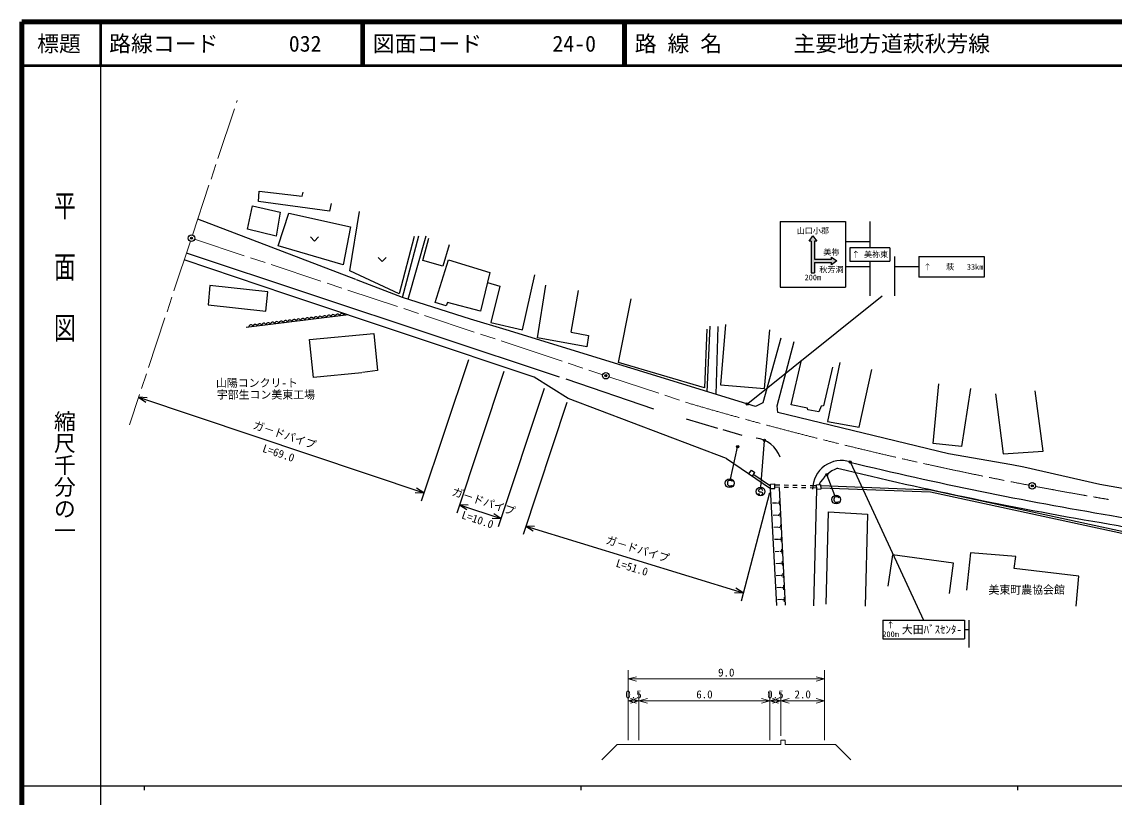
# Model space of a CAD drawing. Units: millimetres, scale not verified, with parts at other scales. Extents: x 40000 to 680000, y 20000 to 380000.
# Drawn here: x 40000 to 290162, y 202409 to 380000 of the extents above; entities that cross this region are included whole.
import ezdxf
from ezdxf.enums import TextEntityAlignment as Align

# ---------------------------------------------------------------- set-up
doc = ezdxf.new("R2010")
doc.units = ezdxf.units.MM
doc.header["$LTSCALE"] = 1000
doc.header["$PDMODE"] = 32
doc.header["$PDSIZE"] = 500
doc.linetypes.add('CHAIN', pattern=[18.5, 12, -1.5, 3.5, -1.5])
for name, color, linetype, lineweight in [('M-BGD', 7, 'Continuous', 25), ('M-BMK', 2, 'CHAIN', 13), ('M-BMK-SRVR', 3, 'Continuous', 25), ('M-STR-HTXT', 7, 'Continuous', 13), ('M-STR-STRC', 7, 'Continuous', 25), ('M-TTL', 2, 'Continuous', 140), ('M-TTL-BAND', 7, 'Continuous', 25), ('M-TTL-LINE', 7, 'Continuous', 50)]:
    doc.layers.add(name, color=color, linetype=linetype, lineweight=lineweight)
doc.layers.add('M-OTRS', color=6, linetype='Continuous')
doc.layers.add('M-TTL-TXT', color=7, linetype='Continuous')
doc.styles.add('@ＭＳ ゴシック', font='')
doc.styles.add('ＭＳ ゴシック', font='')
doc.styles.get('@ＭＳ ゴシック').set_extended_font_data('@MS Gothic')
doc.styles.get('ＭＳ ゴシック').set_extended_font_data('MS Gothic')

msp = doc.modelspace()

# ---------------------------------------------------------------- hatches: boundary and pattern name
at = {"layer": 'M-STR-STRC'}
msp.add_hatch(color=256, dxfattribs=at).paths.add_polyline_path([(220784, 329738), (220284, 329738), (221159, 330988), (222034, 329738), (221534, 329738), (221534, 325613), (225409, 325613), (225409, 326113), (226659, 325238), (225409, 324363), (225409, 324863), (221534, 324863), (221534, 322488), (220784, 322488)])

# ---------------------------------------------------------------- linework, layer by layer
at = {"layer": 'M-BGD'}
for p, q in [((94213, 338857), (94322, 341226)), ((94322, 341226), (104167, 340084)), ((104167, 340084), (104412, 340999)), ((91659, 332524), (92858, 337863)), ((92858, 337863), (99196, 336412)), ((110424, 336601), (94213, 338857)), ((110822, 338353), (110424, 336601)), ((99196, 336412), (98230, 330944)), ((98739, 328719), (101130, 336169)), ((101130, 336169), (115233, 333066)), ((115090, 322969), (117301, 336550)), ((116458, 320989), (80292, 334809)), ((115233, 333066), (113590, 324366)), ((98230, 330944), (91659, 332524)), ((106094, 330724), (107032, 329787)), ((107969, 330724), (107032, 329787)), ((129834, 330857), (126385, 317716)), ((127167, 316888), (130952, 331021)), ((128465, 316470), (132562, 330975)), ((131848, 325341), (133196, 330413)), ((113590, 324366), (98739, 328719)), ((137832, 328931), (136388, 324007)), ((100702, 317574), (77199, 325494)), ((163137, 298582), (77703, 327014)), ((121579, 326027), (122516, 325090)), ((123454, 326027), (122516, 325090)), ((136388, 324007), (131848, 325341)), ((134629, 315685), (137719, 325457)), ((137719, 325457), (147167, 322564)), ((126385, 317716), (115090, 322969)), ((127167, 316888), (116620, 320891)), ((147167, 322564), (145004, 313736)), ((146613, 320304), (149465, 319488)), ((154679, 309464), (157490, 322062)), ((83048, 319634), (82684, 315164)), ((96347, 318125), (83048, 319634)), ((95905, 313744), (96347, 318125)), ((149465, 319488), (147427, 311160)), ((158100, 307657), (160011, 319648)), ((165796, 308923), (167474, 318446)), ((157364, 298627), (100702, 317574)), ((142729, 311882), (127167, 316888)), ((137204, 314966), (134629, 315685)), ((137519, 315705), (137204, 314966)), ((145004, 313736), (137519, 315705)), ((176663, 301975), (179550, 316527)), ((82684, 315164), (95905, 313744)), ((114787, 312864), (91348, 309953)), ((150955, 309425), (142729, 311882)), ((147427, 311160), (154679, 309464)), ((196930, 295281), (197645, 310296)), ((198999, 294645), (199478, 310239)), ((201161, 310692), (200033, 296849)), ((105908, 307238), (120629, 308586)), ((120629, 308586), (121467, 300108)), ((208036, 291865), (150955, 309425)), ((165796, 308923), (169778, 308149)), ((169778, 308149), (169396, 305547)), ((196908, 309591), (196321, 296132)), ((210075, 296031), (211337, 309435)), ((106810, 298499), (105908, 307238)), ((169396, 305547), (158100, 307657)), ((213815, 307534), (209722, 292747)), ((212979, 292057), (216896, 306773)), ((196321, 296132), (176663, 301975)), ((216227, 292302), (218585, 302473)), ((225675, 300876), (223596, 292041)), ((227315, 301936), (224495, 288485)), ((231775, 287127), (234641, 300400)), ((117861, 299638), (106810, 298499)), ((121467, 300108), (118037, 299708)), ((165121, 293748), (157364, 298627)), ((184715, 291302), (164628, 298120)), ((200033, 296849), (210075, 296031)), ((248720, 283453), (250003, 297110)), ((257241, 295996), (255204, 282754)), ((273888, 281657), (272042, 295484)), ((201378, 280005), (165121, 293748)), ((209722, 292747), (208036, 291865)), ((262980, 294778), (264749, 281042)), ((213108, 290517), (212979, 292057)), ((252261, 281040), (213108, 290517)), ((219898, 291493), (216227, 292302)), ((220040, 291141), (219898, 291493)), ((222551, 290682), (220040, 291141)), ((223083, 291998), (222551, 290682)), ((223596, 292041), (223083, 291998)), ((192179, 289079), (199329, 286965)), ((224495, 288485), (231775, 287127)), ((200555, 286603), (204870, 285327)), ((255204, 282754), (248720, 283453)), ((266750, 278501), (252261, 281040)), ((264749, 281042), (273888, 281657)), ((201378, 280005), (211488, 273091)), ((269514, 278021), (266750, 278501)), ((286868, 274028), (269514, 278021)), ((206509, 276496), (207073, 277322)), ((207073, 277322), (207899, 276757)), ((207334, 275932), (207899, 276757)), ((207616, 276345), (211455, 273719)), ((211435, 274089), (212434, 274142)), ((211488, 273091), (211435, 274089)), ((211488, 273091), (212487, 273143)), ((212899, 246315), (211488, 273091)), ((212487, 273143), (212434, 274142)), ((213566, 273872), (212447, 273894)), ((213557, 273372), (212474, 273393)), ((214897, 246420), (213485, 273196)), ((215557, 273334), (214557, 273353)), ((215566, 273834), (214566, 273853)), ((217556, 273296), (216556, 273315)), ((217566, 273796), (216566, 273815)), ((219556, 273257), (218556, 273277)), ((219565, 273757), (218566, 273777)), ((222055, 273210), (220556, 273238)), ((222065, 273709), (220565, 273738)), ((221395, 246264), (222035, 272885)), ((222016, 273959), (223015, 274011)), ((222069, 272960), (222016, 273959)), ((222035, 272885), (222069, 272960)), ((222069, 272960), (223067, 273013)), ((223067, 273013), (223015, 274011)), ((223028, 273761), (248189, 272836)), ((223054, 273260), (248126, 272338)), ((248189, 272836), (301859, 261202)), ((213458, 270319), (213510, 269284)), ((248126, 272338), (301770, 260710)), ((212863, 269771), (211916, 269723)), ((212862, 269803), (212865, 269738)), ((213167, 269915), (213180, 269657)), ((224228, 246628), (224758, 267736)), ((224758, 267736), (233640, 267267)), ((213004, 266991), (212062, 266944)), ((213002, 267023), (213006, 266959)), ((213307, 267135), (213320, 266878)), ((213597, 267537), (213648, 266507)), ((233640, 267267), (233109, 246159)), ((213144, 264216), (212209, 264169)), ((213143, 264248), (213146, 264184)), ((213446, 264359), (213459, 264103)), ((213735, 264760), (213786, 263733)), ((213285, 261445), (212355, 261399)), ((213283, 261477), (213286, 261413)), ((213585, 261588), (213598, 261332)), ((213873, 261986), (213923, 260964)), ((213425, 258678), (212500, 258632)), ((213423, 258710), (213426, 258646)), ((213724, 258820), (213736, 258566)), ((214010, 259217), (214061, 258199)), ((239415, 257877), (238325, 250746)), ((253362, 255976), (239415, 257877)), ((257295, 258374), (256340, 249787)), ((267674, 257528), (257295, 258374)), ((213565, 255915), (212646, 255869)), ((213563, 255947), (213566, 255883)), ((213862, 256057), (213875, 255803)), ((214148, 256452), (214198, 255438)), ((252460, 249084), (253362, 255976)), ((267279, 254757), (267674, 257528)), ((213704, 253156), (212791, 253111)), ((213703, 253188), (213706, 253125)), ((214001, 253298), (214013, 253045)), ((214285, 253691), (214335, 252682)), ((282090, 253041), (267279, 254757)), ((281441, 246128), (282090, 253041)), ((213843, 250402), (212937, 250357)), ((213842, 250433), (213845, 250370)), ((214139, 250542), (214151, 250291)), ((214422, 250934), (214472, 249929)), ((213981, 247683), (213984, 247620)), ((214277, 247791), (214289, 247541)), ((214559, 248182), (214608, 247180)), ((213983, 247651), (213082, 247606))]:
    msp.add_line(p, q, dxfattribs=at)
msp.add_lwpolyline([(323612, 269260), (323378, 269257), (317289, 269642), (308507, 270505), (299840, 271738), (286868, 274028)], dxfattribs=at)
for centre, radius, start, end in [((110322, 312310), 500, 7.08013, 187.08013), ((111314, 312433), 500, 7.08013, 187.08013), ((112306, 312556), 500, 7.08013, 187.08013), ((113299, 312679), 500, 7.08013, 187.08013), ((114291, 312803), 500, 135.9417, 187.08013), ((92459, 310091), 500, 7.08013, 187.08013), ((93451, 310214), 500, 7.08013, 187.08013), ((94444, 310338), 500, 7.08013, 187.08013), ((95436, 310461), 500, 7.08013, 187.08013), ((96428, 310584), 500, 7.08013, 187.08013), ((97421, 310707), 500, 7.08013, 187.08013), ((98413, 310831), 500, 7.08013, 187.08013), ((99405, 310954), 500, 7.08013, 187.08013), ((100398, 311077), 500, 7.08013, 187.08013), ((101390, 311200), 500, 7.08013, 187.08013), ((102383, 311324), 500, 7.08013, 187.08013), ((103375, 311447), 500, 7.08013, 187.08013), ((104367, 311570), 500, 7.08013, 187.08013), ((105360, 311693), 500, 7.08013, 187.08013), ((106352, 311817), 500, 7.08013, 187.08013), ((107344, 311940), 500, 7.08013, 187.08013), ((108337, 312063), 500, 7.08013, 187.08013), ((109329, 312186), 500, 7.08013, 187.08013), ((207463, 278180), 6518, 18.7983, 83.81439), ((227655, 272965), 6548, 71.70991, 180.03999), ((229926, 269959), 8416, 111.62632, 151.41598), ((427089, 1093997), 840423, 256.21432, 260.55554), ((427089, 1093997), 838423, 256.37974, 260.55745), ((328534, 466663), 203500, 258.9525, 273.89387), ((328534, 466663), 205500, 258.96032, 263.25381)]:
    msp.add_arc(centre, radius, start, end, dxfattribs=at)
at = {"layer": 'M-BMK'}
for p, q in [((79081, 331163), (89314, 361986)), ((79556, 330215), (152321, 306057)), ((78608, 329740), (64659, 287724)), ((152321, 306057), (173039, 299178)), ((174462, 298705), (192732, 292640))]:
    msp.add_line(p, q, dxfattribs=at)
for start, end in [(253.69839, 257.63877), (257.63877, 259.20233), (259.30526, 260.56083)]:
    msp.add_arc((427089, 1093997), 834923, start, end, dxfattribs=at)
at = {"layer": 'M-BMK-SRVR'}
for centre in [(78845, 330451), (173751, 298942), (271411, 273716)]:
    msp.add_circle(centre, 750, dxfattribs=at)
for p in [(78845, 330451), (173751, 298942), (271411, 273716)]:
    msp.add_point(p, dxfattribs=at)
at = {"layer": 'M-OTRS'}
msp.add_point((78845, 330451), dxfattribs=at)
at = {"layer": 'M-STR-HTXT'}
for p, q in [((178830, 215486), (178830, 231486)), ((223830, 215486), (223830, 231486)), ((178830, 229486), (180762, 230003)), ((223830, 229486), (178830, 229486)), ((180762, 228968), (178830, 229486)), ((221898, 230003), (223830, 229486)), ((223830, 229486), (221898, 228968)), ((181330, 215486), (181330, 226486)), ((211330, 215486), (211330, 226486)), ((213830, 216486), (213830, 226486)), ((178830, 224486), (180762, 225003)), ((181330, 224486), (178830, 224486)), ((180762, 223968), (178830, 224486)), ((179398, 225003), (181330, 224486)), ((181330, 224486), (179398, 223968)), ((181330, 224486), (183262, 225003)), ((211330, 224486), (181330, 224486)), ((183262, 223968), (181330, 224486)), ((209398, 225003), (211330, 224486)), ((211330, 224486), (209398, 223968)), ((211330, 224486), (213262, 225003)), ((213830, 224486), (211330, 224486)), ((213262, 223968), (211330, 224486)), ((211898, 225003), (213830, 224486)), ((213830, 224486), (211898, 223968)), ((213830, 224486), (215762, 225003)), ((223830, 224486), (213830, 224486)), ((215762, 223968), (213830, 224486)), ((221898, 225003), (223830, 224486)), ((223830, 224486), (221898, 223968)), ((213830, 214486), (213830, 215486)), ((214830, 215486), (213830, 215486)), ((214830, 214486), (214830, 215486)), ((176330, 214486), (172794, 210950)), ((178830, 214486), (176330, 214486)), ((181330, 214486), (178830, 214486)), ((211330, 214486), (181330, 214486)), ((213830, 214486), (211330, 214486)), ((223830, 214486), (214830, 214486)), ((226330, 214486), (223830, 214486)), ((226330, 214486), (229865, 210950))]:
    msp.add_line(p, q, dxfattribs=at)
at = {"layer": 'M-STR-STRC'}
for p, q in [((213659, 334238), (213659, 319238)), ((213659, 334238), (228659, 334238)), ((228659, 334238), (228659, 319238)), ((234241, 334238), (234241, 328272)), ((220284, 329738), (221159, 330988)), ((221159, 330988), (222034, 329738)), ((220784, 329738), (220284, 329738)), ((220784, 329738), (220784, 322488)), ((222034, 329738), (221534, 329738)), ((221534, 329738), (221534, 325613)), ((234241, 329613), (228659, 329613)), ((238824, 328272), (229659, 328272)), ((229659, 328272), (229659, 325204)), ((238824, 328272), (238824, 325204)), ((221534, 325613), (225409, 325613)), ((225409, 326113), (226659, 325238)), ((225409, 325613), (225409, 326113)), ((226659, 325238), (225409, 324363)), ((239824, 326238), (239824, 317238)), ((245407, 326238), (260407, 326238)), ((245407, 326238), (245407, 321488)), ((260407, 326238), (260407, 321488)), ((221534, 324863), (225409, 324863)), ((221534, 324863), (221534, 322488)), ((225409, 324363), (225409, 324863)), ((234241, 323863), (228659, 323863)), ((229659, 325204), (238824, 325204)), ((234241, 325204), (234241, 317238)), ((245407, 323863), (239824, 323863)), ((220784, 322488), (221534, 322488)), ((260407, 321488), (245407, 321488)), ((213659, 319238), (228659, 319238)), ((206249, 292544), (237033, 317238)), ((142301, 302610), (131432, 270194)), ((150380, 299908), (139613, 267478)), ((159637, 296051), (149104, 264327)), ((66741, 293995), (132068, 272090)), ((68737, 293872), (66741, 293995)), ((66741, 293995), (68408, 292890)), ((164806, 292799), (154776, 262589)), ((209262, 273416), (210085, 283993)), ((202325, 275281), (203916, 282553)), ((229773, 279047), (246533, 242928)), ((226154, 271501), (224400, 276120)), ((132068, 272090), (130401, 273195)), ((201649, 274495), (201701, 274713)), ((201649, 274164), (201649, 274495)), ((201696, 273953), (201649, 274164)), ((201808, 273784), (201696, 273953)), ((201701, 274713), (201754, 274781)), ((201754, 274781), (201869, 274936)), ((201914, 273676), (201808, 273784)), ((201869, 274936), (202024, 275042)), ((202031, 273620), (201914, 273676)), ((202024, 275042), (202303, 275044)), ((202306, 273620), (202031, 273620)), ((202303, 275044), (202465, 274992)), ((202467, 273672), (202306, 273620)), ((202465, 274992), (202575, 274882)), ((202578, 273787), (202467, 273672)), ((202575, 274882), (202634, 274713)), ((202627, 273888), (202578, 273787)), ((130071, 272214), (132068, 272090)), ((211234, 272124), (204711, 247288)), ((208795, 272429), (208695, 272547)), ((209040, 272290), (208795, 272429)), ((209341, 272288), (209040, 272290)), ((209586, 272176), (209341, 272288)), ((209692, 272040), (209586, 272176)), ((226047, 270757), (226098, 270975)), ((226047, 270426), (226047, 270757)), ((226094, 270215), (226047, 270426)), ((226206, 270046), (226094, 270215)), ((226098, 270975), (226152, 271042)), ((226152, 271042), (226267, 271198)), ((226267, 271198), (226422, 271303)), ((226422, 271303), (226701, 271305)), ((226701, 271305), (226863, 271254)), ((226863, 271254), (226973, 271144)), ((226973, 271144), (227032, 270975)), ((140243, 269376), (149734, 266225)), ((142240, 269258), (140243, 269376)), ((140243, 269376), (141914, 268276)), ((226312, 269938), (226206, 270046)), ((226429, 269882), (226312, 269938)), ((226703, 269882), (226429, 269882)), ((226865, 269934), (226703, 269882)), ((226976, 270048), (226865, 269934)), ((227025, 270149), (226976, 270048)), ((147738, 266342), (149734, 266225)), ((149734, 266225), (148064, 267325)), ((155406, 264487), (205219, 249222)), ((157405, 264416), (155406, 264487)), ((155406, 264487), (157102, 263426)), ((205219, 249222), (203524, 250283)), ((203221, 249294), (205219, 249222)), ((237168, 242928), (237168, 238667)), ((237168, 242928), (255898, 242928)), ((255898, 242928), (255898, 238667)), ((256898, 242928), (256898, 236667)), ((255898, 240798), (256898, 240798)), ((237168, 238667), (255898, 238667))]:
    msp.add_line(p, q, dxfattribs=at)
for centre, radius in [((206132, 292450), 150), ((206132, 292450), 120), ((206132, 292450), 90), ((206132, 292450), 60), ((206132, 292450), 30), ((203948, 282699), 150), ((203948, 282699), 120), ((203948, 282699), 90), ((203948, 282699), 60), ((203948, 282699), 30), ((210097, 284142), 150), ((210097, 284142), 120), ((210097, 284142), 90), ((210097, 284142), 60), ((210097, 284142), 30), ((229710, 279183), 150), ((229710, 279183), 120), ((229710, 279183), 90), ((229710, 279183), 60), ((229710, 279183), 30), ((202111, 274304), 1000), ((202111, 274304), 1000), ((224347, 276261), 150), ((224347, 276261), 120), ((224347, 276261), 90), ((224347, 276261), 60), ((224347, 276261), 30), ((209194, 272418), 1000), ((226509, 270566), 1000), ((226509, 270566), 1000)]:
    msp.add_circle(centre, radius, dxfattribs=at)
for centre, start, end in [((209195, 272543), 359.55488, 179.55488), ((209192, 272043), 179.55488, 359.55488)]:
    msp.add_arc(centre, 500, start, end, dxfattribs=at)
for p in [(206132, 292450), (203948, 282699), (210097, 284142), (229710, 279183), (224347, 276261)]:
    msp.add_point(p, dxfattribs=at)
at = {"layer": 'M-TTL'}
for p, q in [((40000, 380000), (40000, 20000)), ((680000, 380000), (40000, 380000))]:
    msp.add_line(p, q, dxfattribs=at)
at = {"layer": 'M-TTL-BAND'}
for p, q in [((58000, 370000), (58000, 20000)), ((40000, 205000), (579000, 205000)), ((68000, 205000), (68000, 204000)), ((168000, 205000), (168000, 204000)), ((268000, 205000), (268000, 204000))]:
    msp.add_line(p, q, dxfattribs=at)
at = {"layer": 'M-TTL-LINE'}
for p, q in [((58000, 380000), (58000, 370000)), ((117750, 380000), (117750, 370000)), ((118250, 380000), (118250, 370000)), ((177750, 380000), (177750, 370000)), ((178250, 380000), (178250, 370000)), ((40000, 370000), (680000, 370000))]:
    msp.add_line(p, q, dxfattribs=at)

# ---------------------------------------------------------------- texts
at = {"layer": 'M-BGD', "style": 'ＭＳ ゴシック'}
for s, p in [('山陽コンクリ-ト', (84453, 295833)), ('宇部生コン美東工場', (84639, 293138))]:
    msp.add_text(s, height=1833, dxfattribs=at).set_placement(p, align=Align.BOTTOM_LEFT)
msp.add_text('美東町農協会館', height=1833, dxfattribs=at).set_placement((270123, 249898), align=Align.MIDDLE_CENTER)
at = {"layer": 'M-STR-HTXT', "style": 'ＭＳ ゴシック'}
for s, p in [('9.0', (201330, 229486)), ('0.5', (180080, 224486)), ('6.0', (196330, 224486)), ('0.5', (212580, 224486)), ('2.0', (218830, 224486))]:
    msp.add_text(s, height=1833, dxfattribs=at).set_placement(p, align=Align.BOTTOM_CENTER)
at = {"layer": 'M-STR-STRC', "style": 'ＭＳ ゴシック'}
for s, p in [('山口小郡', (221159, 331088)), ('美祢', (225409, 326213))]:
    msp.add_text(s, height=1320, dxfattribs=at).set_placement(p, align=Align.BOTTOM_CENTER)
for s, p in [('↑ 美祢東', (234241, 326738)), ('秋芳洞', (225409, 323263)), ('↑', (247407, 323863)), ('萩', (252607, 323863)), ('↑', (238968, 241863)), ('200m', (238968, 239732))]:
    msp.add_text(s, height=1320, dxfattribs=at).set_placement(p, align=Align.MIDDLE_CENTER)
for s, height, p in [('33km', 1320, (260207, 323863)), ('大田ﾊﾞｽｾﾝﾀ-', 1833, (255283, 240798))]:
    msp.add_text(s, height=height, dxfattribs=at).set_placement(p, align=Align.MIDDLE_RIGHT)
msp.add_text('200m', height=1320, dxfattribs=at).set_placement((221159, 322119), align=Align.TOP_CENTER)
for rotation, p in [(341.463, (99722, 283991)), (341.633, (145304, 268749)), (342.963, (180606, 257811))]:
    msp.add_text('ガ－ドパイプ', height=1833, rotation=rotation, dxfattribs=at).set_placement(p, align=Align.BOTTOM_CENTER)
at = {"layer": 'M-STR-STRC', "style": '@ＭＳ ゴシック'}
for s, rotation, p in [('L=69.0', 341.463, (99086, 282095)), ('L=10.0', 341.633, (144674, 266851)), ('L=51.0', 342.963, (180020, 255898))]:
    msp.add_text(s, height=1833, rotation=rotation, dxfattribs=at).set_placement(p, align=Align.TOP_CENTER)
at = {"layer": 'M-TTL-BAND', "style": '@ＭＳ ゴシック', "width": 1.4}
msp.add_text('平  面  図', height=3666, rotation=270, dxfattribs=at).set_placement((49777, 306475), align=Align.MIDDLE_RIGHT)
at = {"layer": 'M-TTL-BAND', "style": '@ＭＳ ゴシック'}
msp.add_text('縮尺千分の一', height=3666, rotation=270, dxfattribs=at).set_placement((49777, 261030), align=Align.MIDDLE_RIGHT)
at = {"layer": 'M-TTL-TXT', "style": 'ＭＳ ゴシック'}
msp.add_text('標題', height=3666, dxfattribs=at).set_placement((48500, 375000), align=Align.MIDDLE_CENTER)
for s, p in [('路線コード', (60000, 375000)), ('032', (101142, 375000)), ('図面コード', (120380, 375000)), ('24-0', (161521, 375000)), ('路 線 名', (180380, 375000)), ('主要地方道萩秋芳線', (216734, 375000))]:
    msp.add_text(s, height=3666, dxfattribs=at).set_placement(p, align=Align.MIDDLE_LEFT)

doc.saveas('drawing.dxf')
